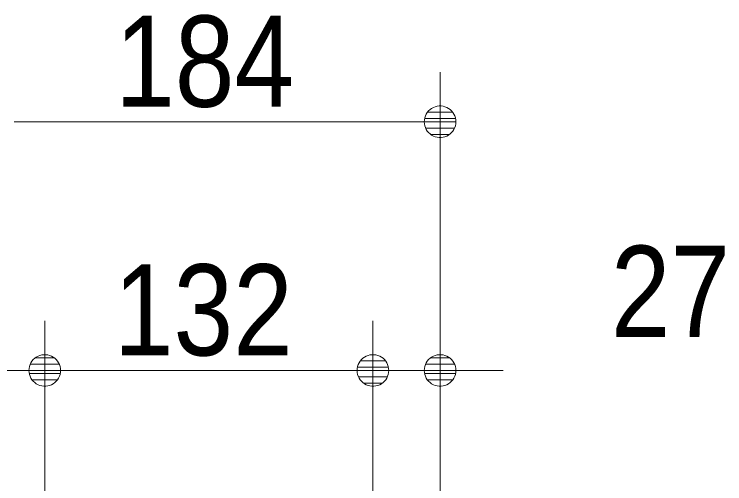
# Model space of a CAD drawing. Units: millimetres, scale not verified. Extents: x -6062 to 6062, y -3045 to 3045.
# Drawn here: x -476.3 to -190.5, y 604.4 to 793.2 of the extents above; entities that cross this region are included whole.
import ezdxf
from ezdxf.enums import TextEntityAlignment as Align

# ---------------------------------------------------------------- set-up
doc = ezdxf.new("R2010")
doc.units = ezdxf.units.MM
doc.header["$LTSCALE"] = 20
for name, color, linetype, lineweight in [('0-0_2寸法-1', 7, 'Continuous', 9), ('0-1_0', 7, 'Continuous', 9), ('0-2_2寸法-2', 7, 'Continuous', 9)]:
    doc.layers.add(name, color=color, linetype=linetype, lineweight=lineweight)
doc.styles.add('ＭＳ Ｐゴシック', font='')
doc.styles.get('ＭＳ Ｐゴシック').set_extended_font_data('MS PGothic')

# ---------------------------------------------------------------- blocks, each defined once
blk = doc.blocks.new('_Dot')
at = {"layer": '0-1_0'}
for p, q in [((7.99, 6), (-7.99, 6)), ((-10, 0), (-20, 0)), ((9.78, 2), (-9.78, 2)), ((9.16, -3.98), (-9.16, -3.98)), ((6, -7.98), (-6, -7.98))]:
    blk.add_line(p, q, dxfattribs=at)
for points in [[(10, 0), (9.92, 1.25), (9.69, 2.49), (9.3, 3.68), (8.76, 4.82), (8.09, 5.88), (7.29, 6.85), (6.37, 7.71), (5.36, 8.44), (4.26, 9.05), (3.09, 9.51), (1.87, 9.82), (0.63, 9.98), (-0.63, 9.98), (-1.87, 9.82), (-3.09, 9.51), (-4.26, 9.05), (-5.36, 8.44), (-6.37, 7.71), (-7.29, 6.85), (-8.09, 5.88), (-8.76, 4.82), (-9.3, 3.68), (-9.69, 2.49), (-9.92, 1.25), (-10, 0), (0, 0)], [(-10, 0), (-9.92, -1.25), (-9.69, -2.49), (-9.3, -3.68), (-8.76, -4.82), (-8.09, -5.88), (-7.29, -6.85), (-6.37, -7.71), (-5.36, -8.44), (-4.26, -9.05), (-3.09, -9.51), (-1.87, -9.82), (-0.63, -9.98), (0.63, -9.98), (1.87, -9.82), (3.09, -9.51), (4.26, -9.05), (5.36, -8.44), (6.37, -7.71), (7.29, -6.85), (8.09, -5.88), (8.76, -4.82), (9.3, -3.68), (9.69, -2.49), (9.92, -1.25), (10, 0), (0, 0)]]:
    blk.add_lwpolyline(points, close=True, dxfattribs=at)

msp = doc.modelspace()

# ---------------------------------------------------------------- linework, layer by layer
at = {"layer": '0-0_2寸法-1'}
for p, q in [((-305.04, 670), (-305.04, 770)), ((-317.75, 750), (-476.32, 750)), ((-464.04, 419), (-464.04, 670)), ((-332.04, 420), (-332.04, 670)), ((-344.75, 650), (-451.32, 650))]:
    msp.add_line(p, q, dxfattribs=at)
at = {"layer": '0-2_2寸法-2'}
for p, q in [((-464.04, 419), (-464.04, 670)), ((-332.04, 420), (-332.04, 670)), ((-305.04, 420), (-305.04, 670)), ((-464.04, 650), (-489.04, 650)), ((-451.32, 650), (-438.61, 650)), ((-344.75, 650), (-357.46, 650)), ((-332.04, 650), (-305.04, 650)), ((-292.32, 650), (-279.61, 650))]:
    msp.add_line(p, q, dxfattribs=at)

# ---------------------------------------------------------------- block references
at = {"layer": '0-0_2寸法-1', "xscale": 0.6356201, "yscale": 0.6356201}
for p in [(-305.04, 750), (-332.04, 650)]:
    msp.add_blockref('_Dot', p, dxfattribs=at)
at = {"layer": '0-0_2寸法-1', "xscale": 0.6356201, "yscale": 0.6356201, "rotation": 180}
msp.add_blockref('_Dot', (-464.04, 650), dxfattribs=at)
at = {"layer": '0-2_2寸法-2', "xscale": 0.6356201, "yscale": 0.6356201, "rotation": 180}
for p in [(-464.04, 650), (-305.04, 650)]:
    msp.add_blockref('_Dot', p, dxfattribs=at)
at = {"layer": '0-2_2寸法-2', "xscale": 0.6356201, "yscale": 0.6356201}
msp.add_blockref('_Dot', (-332.04, 650), dxfattribs=at)

# ---------------------------------------------------------------- texts
at = {"layer": '0-0_2寸法-1', "style": 'ＭＳ Ｐゴシック', "width": 0.9}
for s, p in [('184', (-435.75, 745.04)), ('132', (-436.26, 645.04))]:
    msp.add_text(s, height=36.66, dxfattribs=at).set_placement(p, align=Align.BOTTOM_LEFT)
at = {"layer": '0-2_2寸法-2', "style": 'ＭＳ Ｐゴシック', "width": 0.9}
msp.add_text('27', height=36.66, dxfattribs=at).set_placement((-236.36, 652.48), align=Align.BOTTOM_LEFT)

doc.saveas('drawing.dxf')
